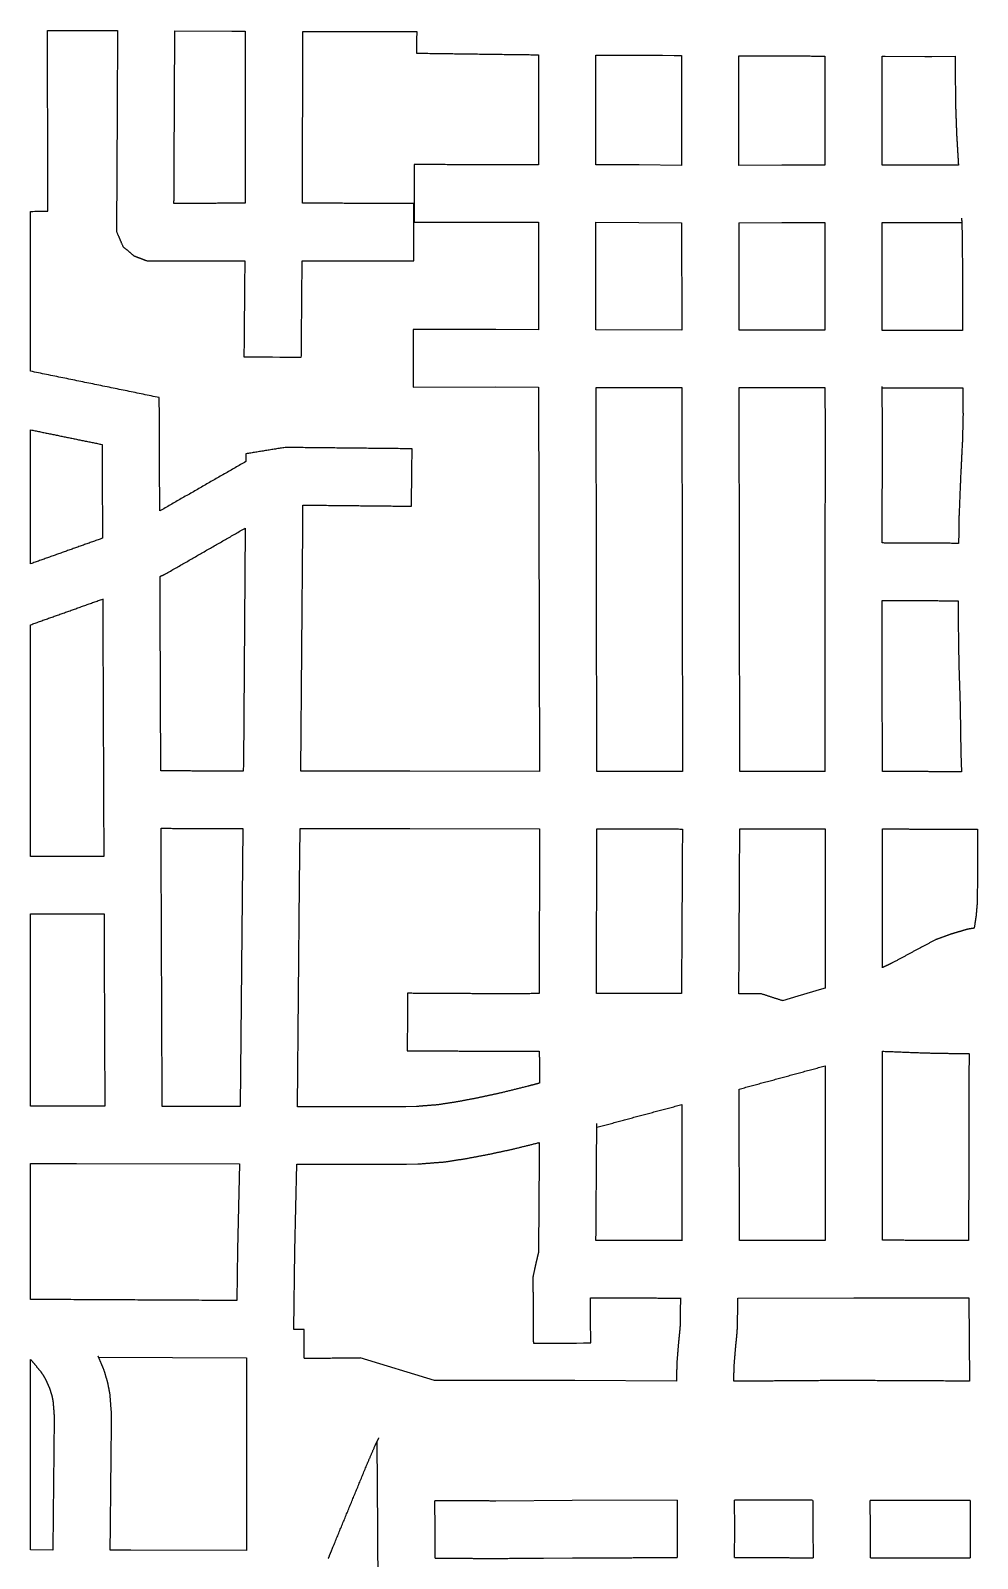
# Model space of a CAD drawing. Header units: millimetres. Extents: x 221 to 753, y -299 to -80.
# Drawn here: x 490.8 to 540.3, y -239.5 to -159.6 of the extents above; entities that cross this region are included whole.
import ezdxf

# ---------------------------------------------------------------- set-up
doc = ezdxf.new("R2010")
doc.units = ezdxf.units.MM
doc.layers.add('Laser$Cut', color=1, linetype='Continuous', true_color=0xff0000)

msp = doc.modelspace()

# ---------------------------------------------------------------- linework, layer by layer
at = {"layer": 'Laser$Cut'}
for p, q in [((491.676, -159.612), (493.758, -159.614)), ((493.758, -159.614), (495.338, -159.616)), ((495.338, -159.616), (495.315, -163.713)), ((498.299, -166.675), (498.338, -159.626)), ((498.338, -159.626), (501.312, -159.644)), ((501.312, -159.644), (502.015, -159.648)), ((502.015, -159.648), (502.003, -168.637)), ((505.003, -168.64), (505.015, -159.659)), ((520.34, -166.634), (520.345, -160.899)), ((520.345, -160.899), (523.821, -160.903)), ((523.821, -160.903), (524.439, -160.91)), ((524.439, -160.91), (524.818, -160.914)), ((524.818, -160.914), (524.819, -160.914)), ((524.819, -160.914), (524.818, -166.662)), ((527.818, -166.668), (527.819, -160.929)), ((527.819, -160.933), (527.823, -160.933)), ((535.301, -160.953), (535.457, -160.953)), ((535.303, -166.646), (535.301, -160.953)), ((535.457, -160.953), (537.533, -160.962)), ((537.533, -160.962), (537.904, -160.96)), ((537.904, -160.96), (539.112, -160.954)), ((539.112, -160.954), (539.117, -161.897)), ((539.117, -161.897), (539.117, -161.909)), ((539.117, -161.909), (539.13, -163.05)), ((495.315, -163.713), (495.28, -170.106)), ((517.34, -166.625), (517.34, -166.629)), ((522.596, -166.637), (520.34, -166.634)), ((524.817, -166.662), (522.596, -166.637)), ((530.054, -166.651), (527.818, -166.668)), ((532.303, -166.649), (530.054, -166.651)), ((505.006, -168.64), (505.003, -168.64)), ((520.34, -169.634), (522.576, -169.637)), ((520.345, -175.259), (520.34, -169.634)), ((522.576, -169.637), (524.82, -169.662)), ((524.82, -169.662), (524.83, -175.265)), ((527.819, -169.668), (530.065, -169.651)), ((527.83, -175.269), (527.82, -169.668)), ((530.065, -169.651), (532.304, -169.649)), ((535.306, -173.744), (535.304, -169.646)), ((539.482, -170.214), (539.496, -172.76)), ((496.879, -171.645), (501.988, -171.64)), ((504.988, -171.64), (505.211, -171.64)), ((539.496, -172.76), (539.499, -175.28)), ((535.306, -175.279), (535.306, -173.744)), ((515.102, -175.23), (510.782, -175.241)), ((517.345, -175.246), (515.102, -175.23)), ((524.83, -175.265), (520.345, -175.259)), ((532.306, -175.274), (532.306, -175.275)), ((539.499, -175.28), (539.499, -175.285)), ((510.79, -178.241), (515.095, -178.23)), ((515.095, -178.23), (517.349, -178.246)), ((517.349, -178.241), (517.387, -198.332)), ((520.387, -198.338), (520.349, -178.258)), ((524.835, -178.265), (524.868, -198.34)), ((527.868, -198.339), (527.835, -178.269)), ((532.308, -178.275), (532.317, -180.44)), ((535.308, -178.278), (535.308, -178.223)), ((535.317, -180.331), (535.308, -178.278)), ((532.317, -180.44), (532.318, -180.734)), ((535.318, -180.731), (535.317, -180.331)), ((532.318, -180.734), (532.307, -187.885)), ((535.31, -186.393), (535.318, -180.731)), ((502.048, -181.732), (502.045, -182.138)), ((502.016, -185.614), (501.915, -197.938)), ((504.912, -198.323), (505.016, -185.637)), ((532.307, -187.885), (532.308, -188.387)), ((532.308, -188.387), (532.309, -191.817)), ((535.31, -193.171), (535.308, -189.393)), ((539.279, -190.088), (539.281, -190.296)), ((539.281, -190.296), (539.297, -191.796)), ((532.309, -191.817), (532.31, -193.172)), ((539.297, -191.796), (539.307, -192.687)), ((532.31, -193.172), (532.314, -198.331)), ((535.314, -198.336), (535.31, -193.171)), ((539.384, -195.038), (539.423, -197.4)), ((501.915, -197.938), (501.912, -198.32)), ((539.423, -197.4), (539.442, -198.351)), ((510.612, -198.315), (504.91, -198.323)), ((517.387, -198.332), (510.612, -198.315)), ((524.868, -198.34), (524.868, -198.341)), ((527.868, -198.34), (527.868, -198.339)), ((501.885, -201.32), (501.746, -215.848)), ((504.857, -204.22), (504.885, -201.323)), ((504.883, -201.323), (510.612, -201.315)), ((510.612, -201.315), (517.387, -201.332)), ((517.387, -201.332), (517.371, -209.945)), ((520.371, -209.939), (520.387, -201.338)), ((524.862, -201.341), (524.862, -201.345)), ((527.862, -201.34), (527.862, -201.34)), ((527.862, -201.34), (527.862, -201.34)), ((532.315, -201.333), (532.316, -201.333)), ((535.318, -204.81), (535.316, -201.336)), ((540.278, -201.354), (540.28, -202.505)), ((540.28, -202.505), (540.283, -203.748)), ((504.746, -215.854), (504.857, -204.22)), ((540.283, -203.748), (540.275, -205.141)), ((517.371, -209.945), (517.368, -209.945)), ((532.138, -209.72), (530.893, -210.081)), ((532.323, -209.665), (532.138, -209.72)), ((530.893, -210.081), (530.088, -210.314)), ((517.381, -212.945), (517.381, -212.945)), ((539.844, -213.083), (539.839, -214.302)), ((539.837, -214.709), (539.827, -219.362)), ((539.839, -214.302), (539.837, -214.709)), ((527.827, -215.06), (527.827, -214.936)), ((527.827, -215.176), (527.827, -215.06)), ((527.84, -222.848), (527.827, -215.176)), ((493.202, -215.831), (490.791, -215.83)), ((494.672, -215.834), (493.202, -215.831)), ((501.742, -215.849), (497.672, -215.84)), ((501.746, -215.849), (501.742, -215.849)), ((510.971, -215.842), (510.407, -215.853)), ((510.997, -215.841), (510.971, -215.842)), ((524.828, -215.742), (524.828, -215.742)), ((490.791, -218.83), (493.197, -218.831)), ((493.197, -218.831), (501.708, -218.849)), ((501.708, -218.849), (501.611, -223.335)), ((504.611, -223.388), (504.709, -218.851)), ((504.709, -218.854), (510.437, -218.853)), ((510.437, -218.853), (511.036, -218.841)), ((511.036, -218.841), (511.149, -218.838)), ((539.827, -219.362), (539.821, -222.096)), ((539.821, -222.096), (539.822, -222.84)), ((501.611, -223.335), (501.573, -225.984)), ((504.552, -227.498), (504.611, -223.388)), ((524.84, -222.855), (524.84, -222.855)), ((532.322, -222.841), (532.318, -222.841)), ((491.23, -225.931), (490.791, -225.933)), ((491.833, -225.934), (491.23, -225.931)), ((527.756, -225.854), (527.757, -225.854)), ((527.757, -225.854), (533.823, -225.837)), ((533.823, -225.837), (539.833, -225.84)), ((539.833, -225.84), (539.863, -230.197)), ((501.573, -225.984), (501.572, -225.984)), ((494.349, -228.947), (502.086, -228.986)), ((516.798, -230.17), (512.481, -230.165)), ((518.093, -230.171), (516.798, -230.17)), ((519.054, -230.17), (518.093, -230.171)), ((519.234, -230.17), (519.054, -230.17)), ((524.555, -230.207), (519.234, -230.17)), ((508.899, -233.363), (508.931, -237.952)), ((511.931, -237.937), (511.92, -236.446)), ((519.099, -236.433), (515.112, -236.463)), ((524.586, -236.416), (519.099, -236.433)), ((524.586, -236.416), (524.595, -237.914)), ((527.595, -237.909), (527.586, -236.416)), ((531.683, -236.427), (531.687, -237.94)), ((534.687, -237.922), (534.683, -236.431)), ((539.9, -236.429), (539.902, -237.266)), ((508.931, -237.952), (508.951, -244.267)), ((511.935, -239.446), (511.931, -237.937)), ((524.595, -237.914), (524.591, -239.416)), ((527.591, -239.416), (527.595, -237.909)), ((531.687, -237.94), (531.7, -239.427)), ((534.7, -239.431), (534.687, -237.922)), ((539.902, -237.266), (539.903, -237.935)), ((539.903, -237.935), (539.911, -239.429)), ((491.955, -239.023), (490.791, -239.022)), ((491.955, -239.022), (491.955, -239.023)), ((494.955, -239.025), (494.955, -239.021)), ((496.024, -239.026), (494.955, -239.025)), ((502.07, -239.052), (496.024, -239.026)), ((517.607, -239.445), (519.115, -239.433)), ((519.115, -239.433), (520.605, -239.429)), ((524.589, -239.416), (524.591, -239.416))]:
    msp.add_line(p, q, dxfattribs=at)
msp.add_lwpolyline([(511.912, -230.165), (508.024, -228.984)], dxfattribs=at)
for points, degree in [([(491.702, -169.058), (491.688, -164.335), (491.673, -159.612)], 2), ([(491.673, -159.612), (491.675, -159.612), (491.676, -159.612)], 2), ([(505.015, -159.659), (507.995, -159.663), (510.976, -159.667)], 2), ([(510.976, -159.667), (510.971, -160.043), (510.966, -160.418), (510.961, -160.794)], 3), ([(510.961, -160.794), (514.153, -160.836), (517.345, -160.878)], 2), ([(517.345, -160.876), (517.343, -163.75), (517.34, -166.625)], 2), ([(524.819, -160.914), (524.819, -160.914), (524.819, -160.914)], 2), ([(527.823, -160.933), (530.062, -160.938), (532.301, -160.943)], 2), ([(532.301, -160.943), (532.302, -163.796), (532.303, -166.649)], 2), ([(539.13, -163.05), (539.133, -163.25), (539.135, -163.449)], 2), ([(539.135, -163.449), (539.163, -164.222), (539.191, -164.995)], 2), ([(539.191, -164.995), (539.236, -165.77), (539.281, -166.545)], 2), ([(498.295, -167.398), (498.297, -167.036), (498.299, -166.675)], 2), ([(510.846, -166.618), (510.844, -167.618), (510.843, -168.618), (510.842, -169.618)], 3), ([(517.34, -166.629), (514.093, -166.623), (510.846, -166.618)], 2), ([(524.818, -166.662), (524.818, -166.662), (524.817, -166.662)], 2), ([(539.288, -166.643), (537.295, -166.645), (535.303, -166.646)], 2), ([(539.281, -166.545), (539.285, -166.594), (539.289, -166.643)], 2), ([(539.289, -166.643), (539.288, -166.643), (539.288, -166.643)], 2), ([(498.291, -168.023), (498.293, -167.71), (498.295, -167.398)], 2), ([(498.288, -168.643), (498.29, -168.333), (498.291, -168.023)], 2), ([(490.791, -169.06), (491.095, -169.059), (491.398, -169.058), (491.702, -169.058)], 3), ([(490.791, -177.417), (490.791, -173.239), (490.791, -169.06)], 2), ([(502.01, -168.64), (500.149, -168.642), (498.288, -168.643)], 2), ([(510.822, -168.644), (507.914, -168.642), (505.006, -168.64)], 2), ([(510.822, -171.644), (510.822, -170.644), (510.822, -169.644), (510.822, -168.644)], 3), ([(510.842, -169.618), (514.091, -169.623), (517.34, -169.629)], 2), ([(517.34, -169.629), (517.343, -172.437), (517.345, -175.246)], 2), ([(532.304, -169.649), (532.305, -172.461), (532.306, -175.274)], 2), ([(532.304, -169.649), (532.304, -169.649), (532.304, -169.649)], 2), ([(535.304, -169.646), (537.383, -169.645), (539.462, -169.643)], 2), ([(539.454, -169.419), (539.468, -169.816), (539.482, -170.214)], 2), ([(495.28, -170.106), (495.45, -170.502), (495.621, -170.898)], 2), ([(495.621, -170.898), (495.904, -171.141), (496.187, -171.384)], 2), ([(496.187, -171.384), (496.533, -171.515), (496.879, -171.645)], 2), ([(501.988, -171.639), (501.966, -174.149), (501.944, -176.658)], 2), ([(504.944, -176.684), (504.966, -174.162), (504.988, -171.64)], 2), ([(505.211, -171.64), (506.711, -171.641), (508.211, -171.643)], 2), ([(508.211, -171.643), (509.516, -171.643), (510.822, -171.644)], 2), ([(510.782, -175.241), (510.784, -176.241), (510.787, -177.241), (510.79, -178.241)], 3), ([(532.306, -175.275), (530.068, -175.272), (527.83, -175.269)], 2), ([(539.499, -175.285), (537.403, -175.282), (535.306, -175.279)], 2), ([(501.944, -176.658), (502.944, -176.667), (503.944, -176.675), (504.944, -176.684)], 3), ([(497.52, -178.793), (494.156, -178.105), (490.791, -177.417)], 2), ([(497.545, -184.721), (497.532, -181.757), (497.52, -178.793)], 2), ([(520.346, -178.259), (522.591, -178.262), (524.835, -178.265)], 2), ([(527.835, -178.269), (530.072, -178.272), (532.308, -178.275)], 2), ([(535.308, -178.279), (537.412, -178.282), (539.515, -178.285)], 2), ([(539.515, -178.285), (539.522, -178.996), (539.529, -179.708)], 2), ([(539.529, -179.708), (539.518, -180.152), (539.508, -180.597)], 2), ([(490.791, -180.479), (492.661, -180.862), (494.53, -181.244)], 2), ([(490.791, -187.482), (490.791, -183.981), (490.791, -180.479)], 2), ([(494.53, -181.244), (494.54, -183.694), (494.55, -186.144)], 2), ([(539.497, -181.042), (539.448, -182.011), (539.399, -182.981)], 2), ([(539.508, -180.597), (539.503, -180.819), (539.497, -181.042)], 2), ([(504.1, -181.401), (503.074, -181.567), (502.048, -181.732)], 2), ([(510.733, -181.471), (507.416, -181.436), (504.1, -181.401)], 2), ([(510.702, -184.471), (510.712, -183.471), (510.723, -182.471), (510.733, -181.471)], 3), ([(502.045, -182.138), (499.795, -183.43), (497.545, -184.721)], 2), ([(539.399, -182.981), (539.358, -184.021), (539.316, -185.061)], 2), ([(505.016, -185.637), (505.021, -185.024), (505.026, -184.411)], 2), ([(505.026, -184.411), (507.864, -184.441), (510.702, -184.471)], 2), ([(539.316, -185.061), (539.307, -185.737), (539.298, -186.412)], 2), ([(497.843, -188.009), (499.93, -186.811), (502.016, -185.614)], 2), ([(494.553, -186.143), (492.672, -186.813), (490.791, -187.482)], 2), ([(539.298, -186.413), (537.303, -186.403), (535.308, -186.393)], 2), ([(539.298, -186.412), (539.298, -186.413), (539.298, -186.413)], 2), ([(539.298, -186.413), (539.298, -186.413), (539.298, -186.413)], 2), ([(497.559, -188.142), (497.701, -188.075), (497.843, -188.009)], 2), ([(497.6, -198.3), (497.579, -193.221), (497.559, -188.142)], 2), ([(490.791, -190.666), (492.68, -189.994), (494.568, -189.322)], 2), ([(494.563, -189.32), (494.591, -196.049), (494.619, -202.779)], 2), ([(535.308, -189.393), (537.134, -189.402), (538.961, -189.411)], 2), ([(538.961, -189.411), (539.117, -189.412), (539.273, -189.413)], 2), ([(539.273, -189.413), (539.276, -189.751), (539.279, -190.088)], 2), ([(490.791, -202.775), (490.791, -196.721), (490.791, -190.666)], 2), ([(539.307, -192.687), (539.326, -193.274), (539.345, -193.862)], 2), ([(539.345, -193.862), (539.365, -194.45), (539.384, -195.038)], 2), ([(501.912, -198.32), (499.754, -198.312), (497.596, -198.303)], 2), ([(524.868, -198.341), (522.627, -198.339), (520.387, -198.338)], 2), ([(532.32, -198.333), (530.093, -198.336), (527.865, -198.34)], 2), ([(539.442, -198.351), (537.378, -198.343), (535.314, -198.336)], 2), ([(497.668, -214.754), (497.64, -208.027), (497.613, -201.301)], 2), ([(497.613, -201.304), (499.749, -201.312), (501.885, -201.32)], 2), ([(520.387, -201.338), (522.624, -201.339), (524.862, -201.341)], 2), ([(524.862, -201.345), (524.838, -205.642), (524.813, -209.939)], 2), ([(527.813, -209.951), (527.838, -205.645), (527.862, -201.34)], 2), ([(527.862, -201.34), (530.089, -201.336), (532.315, -201.333)], 2), ([(532.316, -201.333), (532.32, -205.499), (532.323, -209.665)], 2), ([(535.316, -201.336), (537.384, -201.343), (539.452, -201.351)], 2), ([(539.452, -201.351), (539.865, -201.352), (540.278, -201.354)], 2), ([(494.62, -202.78), (492.706, -202.777), (490.791, -202.775)], 2), ([(494.619, -202.779), (494.619, -202.779), (494.619, -202.78)], 2), ([(540.276, -202.505), (540.278, -202.505), (540.279, -202.505), (540.28, -202.505)], 3), ([(535.32, -207.096), (535.319, -205.953), (535.318, -204.81)], 2), ([(540.275, -205.141), (540.242, -205.515), (540.208, -205.889)], 2), ([(490.791, -205.775), (492.713, -205.777), (494.635, -205.78)], 2), ([(490.791, -215.83), (490.791, -210.802), (490.791, -205.775)], 2), ([(494.631, -205.779), (494.649, -210.265), (494.668, -214.751)], 2), ([(540.214, -205.847), (540.164, -206.186), (540.114, -206.525)], 2), ([(539.312, -206.714), (539.087, -206.78), (538.861, -206.847)], 2), ([(539.762, -206.581), (539.537, -206.648), (539.312, -206.714)], 2), ([(540.114, -206.525), (539.938, -206.553), (539.762, -206.581)], 2), ([(535.32, -207.169), (535.32, -207.132), (535.32, -207.096)], 2), ([(535.32, -208.073), (535.32, -207.621), (535.32, -207.169)], 2), ([(538.092, -207.127), (536.962, -207.733), (535.832, -208.338)], 2), ([(538.861, -206.847), (538.477, -206.987), (538.092, -207.127)], 2), ([(535.321, -208.589), (535.32, -208.331), (535.32, -208.073)], 2), ([(535.832, -208.338), (535.664, -208.42), (535.495, -208.503)], 2), ([(535.495, -208.503), (535.408, -208.546), (535.321, -208.589)], 2), ([(510.497, -209.928), (510.491, -210.928), (510.486, -211.928), (510.48, -212.928)], 3), ([(515.168, -209.955), (512.833, -209.941), (510.497, -209.928)], 2), ([(517.368, -209.945), (516.268, -209.95), (515.168, -209.955)], 2), ([(524.813, -209.939), (522.592, -209.939), (520.371, -209.939)], 2), ([(528.995, -209.961), (528.404, -209.956), (527.813, -209.951)], 2), ([(530.088, -210.312), (529.541, -210.136), (528.995, -209.961)], 2), ([(530.091, -210.313), (530.089, -210.312), (530.088, -210.312)], 2), ([(510.48, -212.928), (512.823, -212.941), (515.166, -212.955)], 2), ([(515.166, -212.955), (516.273, -212.95), (517.381, -212.945)], 2), ([(517.381, -212.945), (517.385, -213.383), (517.389, -213.822)], 2), ([(535.322, -212.956), (536.44, -213), (537.557, -213.044)], 2), ([(535.322, -222.838), (535.322, -217.897), (535.322, -212.956)], 2), ([(537.557, -213.044), (538.419, -213.059), (539.281, -213.074)], 2), ([(539.281, -213.074), (539.563, -213.078), (539.844, -213.083)], 2), ([(517.389, -213.819), (517.389, -213.819), (517.388, -213.819)], 2), ([(517.389, -213.822), (517.392, -214.222), (517.396, -214.623)], 2), ([(527.827, -214.936), (530.074, -214.328), (532.322, -213.719)], 2), ([(532.322, -213.719), (532.322, -218.28), (532.322, -222.841)], 2), ([(494.668, -214.751), (494.67, -215.292), (494.672, -215.834)], 2), ([(494.668, -214.751), (494.668, -214.751), (494.668, -214.751)], 2), ([(497.672, -215.84), (497.67, -215.3), (497.668, -214.759)], 2), ([(497.668, -214.759), (497.668, -214.759), (497.668, -214.759)], 2), ([(516.822, -214.776), (516.073, -214.962), (515.323, -215.148)], 2), ([(517.396, -214.623), (517.109, -214.699), (516.822, -214.776)], 2), ([(514.209, -215.387), (513.637, -215.496), (513.065, -215.604)], 2), ([(515.323, -215.148), (514.766, -215.267), (514.209, -215.387)], 2), ([(501.746, -215.848), (501.746, -215.849), (501.746, -215.849)], 2), ([(510.407, -215.853), (507.575, -215.853), (504.742, -215.854)], 2), ([(504.746, -215.854), (504.746, -215.854), (504.746, -215.854)], 2), ([(512.085, -215.756), (511.541, -215.799), (510.997, -215.841)], 2), ([(513.065, -215.604), (512.575, -215.68), (512.085, -215.756)], 2), ([(520.387, -216.929), (522.607, -216.335), (524.828, -215.742)], 2), ([(524.828, -215.74), (524.834, -219.298), (524.84, -222.856)], 2), ([(520.344, -222.842), (520.365, -219.896), (520.387, -216.949)], 2), ([(520.387, -216.926), (520.385, -216.831), (520.384, -216.737)], 2), ([(520.387, -216.949), (520.387, -216.937), (520.387, -216.926)], 2), ([(515.999, -218.071), (516.69, -217.899), (517.381, -217.728)], 2), ([(517.381, -217.726), (517.36, -220.59), (517.34, -223.453)], 2), ([(517.381, -217.728), (517.381, -217.728), (517.382, -217.728)], 2), ([(511.149, -218.838), (511.79, -218.788), (512.432, -218.739)], 2), ([(512.432, -218.739), (513.004, -218.65), (513.575, -218.561)], 2), ([(513.575, -218.561), (514.189, -218.444), (514.804, -218.328)], 2), ([(514.804, -218.328), (515.402, -218.199), (515.999, -218.071)], 2), ([(490.791, -225.933), (490.791, -222.381), (490.791, -218.83)], 2), ([(517.34, -223.453), (517.274, -223.732), (517.209, -224.012)], 2), ([(520.344, -222.846), (520.344, -222.844), (520.344, -222.842)], 2), ([(524.84, -222.855), (522.592, -222.85), (520.344, -222.846)], 2), ([(532.318, -222.841), (530.079, -222.847), (527.84, -222.853)], 2), ([(527.84, -222.853), (527.84, -222.851), (527.84, -222.848)], 2), ([(539.817, -222.84), (537.568, -222.839), (535.319, -222.838)], 2), ([(539.822, -222.84), (539.819, -222.84), (539.817, -222.84)], 2), ([(517.209, -224.012), (517.129, -224.379), (517.048, -224.746)], 2), ([(517.048, -224.746), (517.059, -226.483), (517.071, -228.22)], 2), ([(501.572, -225.984), (496.702, -225.959), (491.833, -225.934)], 2), ([(491.833, -225.934), (491.833, -225.934), (491.833, -225.934)], 2), ([(520.055, -225.845), (522.408, -225.85), (524.761, -225.855)], 2), ([(520.071, -228.2), (520.063, -227.023), (520.055, -225.845)], 2), ([(524.756, -225.852), (524.752, -226.449), (524.749, -227.046)], 2), ([(527.748, -227.112), (527.752, -226.483), (527.756, -225.854)], 2), ([(527.756, -225.854), (527.756, -225.854), (527.756, -225.854)], 2), ([(505.088, -227.499), (504.909, -227.499), (504.73, -227.499), (504.552, -227.498)], 3), ([(505.086, -228.992), (505.087, -228.246), (505.088, -227.499)], 2), ([(524.729, -227.462), (524.694, -227.811), (524.659, -228.161)], 2), ([(524.739, -227.294), (524.734, -227.378), (524.729, -227.462)], 2), ([(524.749, -227.046), (524.744, -227.17), (524.739, -227.294)], 2), ([(527.72, -227.703), (527.728, -227.572), (527.736, -227.441)], 2), ([(527.736, -227.441), (527.742, -227.276), (527.748, -227.112)], 2), ([(517.071, -228.22), (518.071, -228.214), (519.071, -228.207), (520.071, -228.2)], 3), ([(524.659, -228.161), (524.619, -228.648), (524.578, -229.136)], 2), ([(527.646, -228.434), (527.683, -228.068), (527.72, -227.703)], 2), ([(490.791, -229.07), (490.808, -229.086), (490.826, -229.102)], 2), ([(490.791, -239.022), (490.791, -234.046), (490.791, -229.07)], 2), ([(490.826, -229.102), (491.065, -229.388), (491.305, -229.674)], 2), ([(494.349, -228.945), (494.339, -228.922), (494.329, -228.899)], 2), ([(494.629, -229.602), (494.489, -229.273), (494.349, -228.945)], 2), ([(502.086, -228.986), (502.08, -234.019), (502.075, -239.052)], 2), ([(505.086, -228.992), (506.555, -228.988), (508.024, -228.984)], 2), ([(508.024, -228.984), (508.023, -228.986), (508.022, -228.987)], 2), ([(524.578, -229.136), (524.573, -229.243), (524.568, -229.35)], 2), ([(527.572, -229.33), (527.609, -228.882), (527.646, -228.434)], 2), ([(491.305, -229.674), (491.389, -229.8), (491.474, -229.925)], 2), ([(491.474, -229.925), (491.548, -230.063), (491.623, -230.202)], 2), ([(494.826, -230.265), (494.727, -229.934), (494.629, -229.602)], 2), ([(524.559, -229.732), (524.557, -229.97), (524.555, -230.207)], 2), ([(524.568, -229.35), (524.563, -229.541), (524.559, -229.732)], 2), ([(527.555, -230.206), (527.556, -229.994), (527.558, -229.782)], 2), ([(527.558, -229.782), (527.562, -229.62), (527.566, -229.457)], 2), ([(527.566, -229.457), (527.569, -229.393), (527.572, -229.33)], 2), ([(491.623, -230.202), (491.712, -230.411), (491.802, -230.621)], 2), ([(491.802, -230.621), (491.855, -230.801), (491.909, -230.981)], 2), ([(494.943, -230.867), (494.884, -230.566), (494.826, -230.265)], 2), ([(512.481, -230.165), (512.196, -230.165), (511.912, -230.165)], 2), ([(512.484, -230.164), (512.484, -230.165), (512.484, -230.165), (512.484, -230.165)], 3), ([(532.794, -230.167), (530.174, -230.186), (527.555, -230.206)], 2), ([(533.167, -230.164), (532.981, -230.165), (532.794, -230.167)], 2), ([(539.863, -230.197), (536.515, -230.18), (533.167, -230.164)], 2), ([(491.909, -230.981), (491.937, -231.127), (491.966, -231.273)], 2), ([(491.966, -231.273), (491.996, -231.655), (492.026, -232.037)], 2), ([(495.027, -231.933), (494.985, -231.4), (494.943, -230.867)], 2), ([(492.026, -232.037), (491.991, -235.529), (491.955, -239.022)], 2), ([(494.955, -239.021), (494.991, -235.477), (495.027, -231.933)], 2), ([(508.901, -233.363), (508.951, -233.263), (509.001, -233.162)], 2), ([(508.356, -234.603), (508.577, -234.086), (508.799, -233.568)], 2), ([(508.799, -233.568), (508.85, -233.466), (508.901, -233.363)], 2), ([(506.597, -238.877), (507.477, -236.74), (508.356, -234.603)], 2), ([(515.112, -236.463), (513.516, -236.457), (511.92, -236.45)], 2), ([(511.92, -236.45), (511.92, -236.45), (511.92, -236.45)], 2), ([(531.683, -236.427), (529.634, -236.421), (527.586, -236.416)], 2), ([(539.9, -236.429), (537.291, -236.43), (534.683, -236.431)], 2), ([(502.075, -239.052), (502.072, -239.052), (502.07, -239.052)], 2), ([(506.355, -239.465), (506.476, -239.171), (506.597, -238.877)], 2), ([(511.935, -239.45), (511.935, -239.448), (511.935, -239.446)], 2), ([(511.935, -239.45), (513.526, -239.457), (515.117, -239.463)], 2), ([(511.935, -239.45), (511.935, -239.45), (511.935, -239.45)], 2), ([(515.117, -239.463), (516.362, -239.454), (517.607, -239.445)], 2), ([(520.605, -239.429), (522.597, -239.422), (524.589, -239.416)], 2), ([(520.607, -239.429), (520.607, -239.429), (520.607, -239.429)], 2), ([(527.591, -239.416), (529.646, -239.421), (531.7, -239.427)], 2), ([(534.698, -239.431), (537.305, -239.43), (539.911, -239.429)], 2)]:
    msp.add_open_spline(points, degree=degree, dxfattribs=at)

doc.saveas('drawing.dxf')
